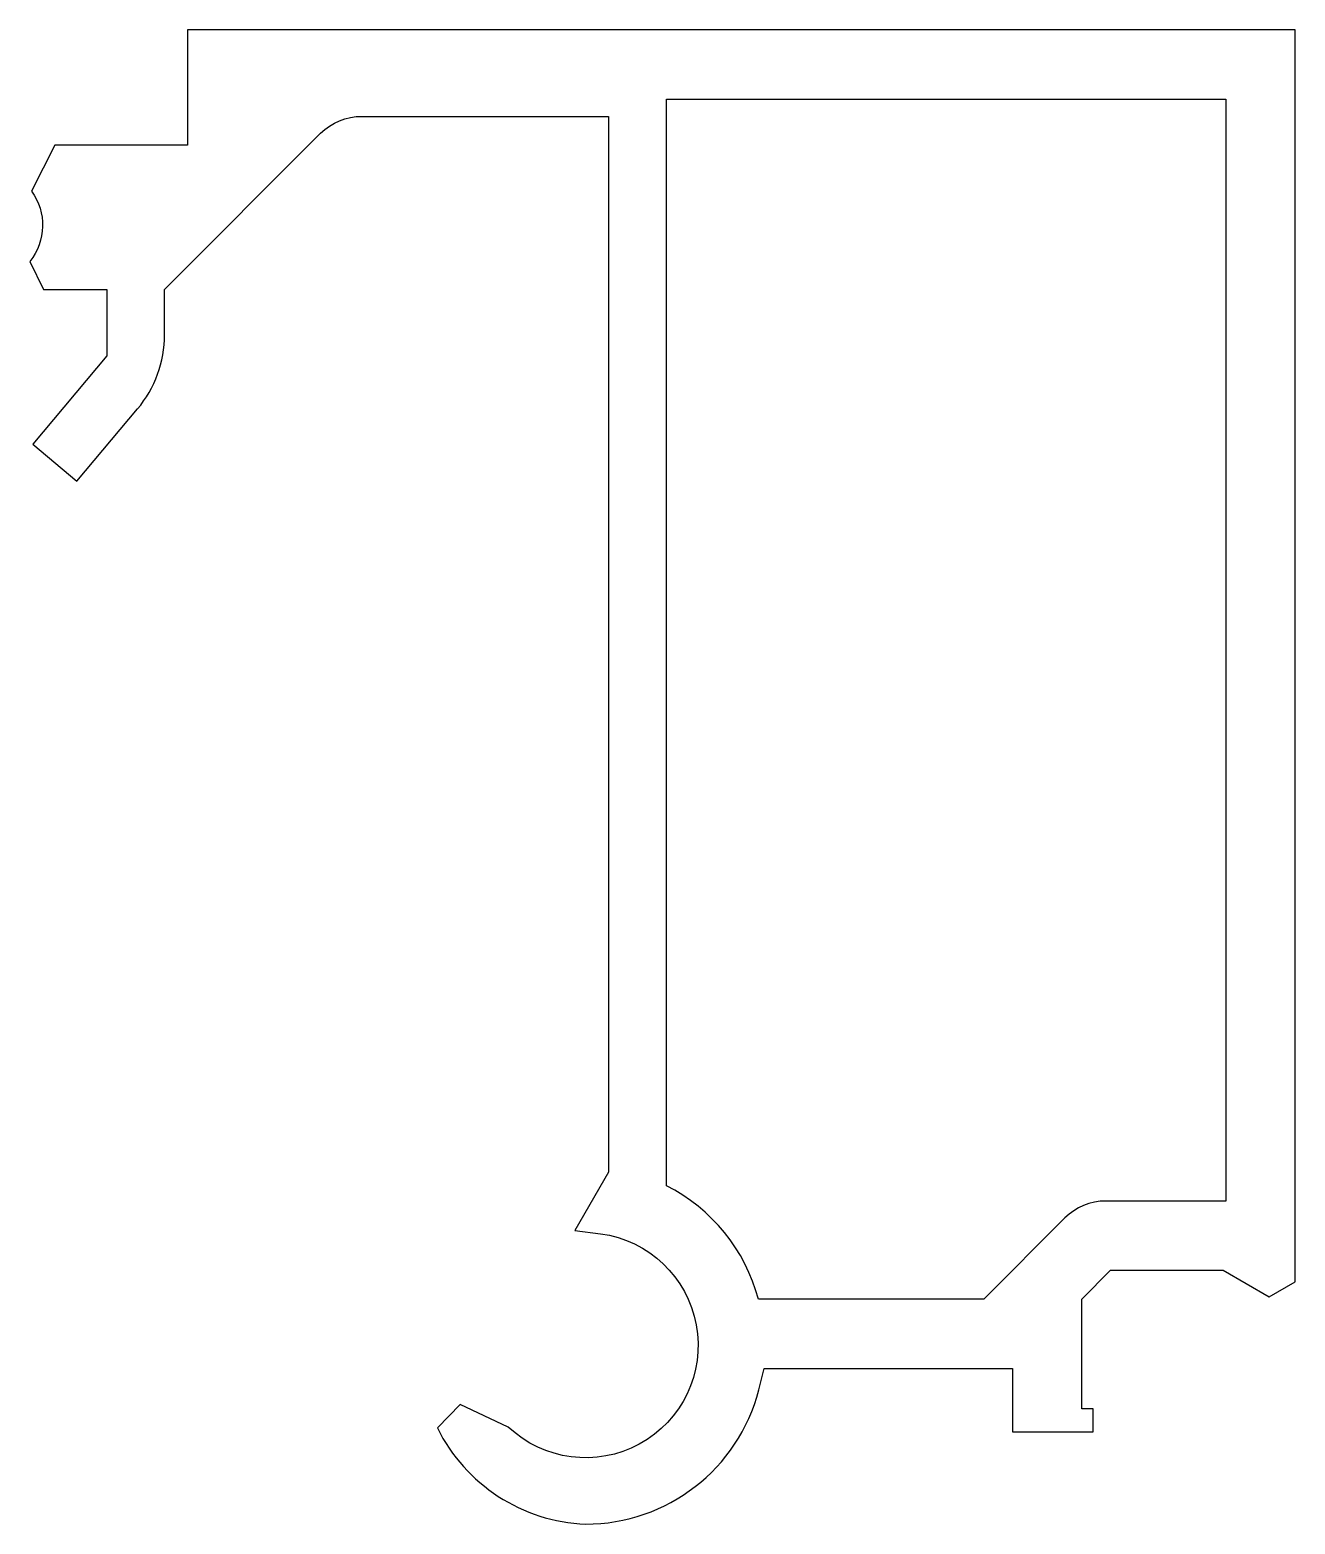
# Model space of a CAD drawing. Header units: millimetres. Extents: x -21.9 to 0, y -3.9 to 22.
import ezdxf

# ---------------------------------------------------------------- set-up
doc = ezdxf.new("R2010")
doc.units = ezdxf.units.MM

msp = doc.modelspace()

# ---------------------------------------------------------------- linework, layer by layer
for points in [[(0, 0.3), (0, 22), (-19.2, 22), (-19.2, 20), (-21.5, 20), (-21.904, 19.205, -0.339409), (-21.934, 17.988), (-21.7, 17.5), (-20.6, 17.5), (-20.6, 16.35), (-21.883, 14.821), (-21.117, 14.179), (-20.068, 15.429, 0.176327), (-19.6, 16.714), (-19.6, 17.5), (-16.893, 20.207, -0.201449), (-16.176, 20.5), (-11.9, 20.5), (-11.9, 2.203), (-12.484, 1.192), (-12.04, 1.133, -1.373176), (-13.64, -2.217), (-14.473, -1.828), (-14.869, -2.233, 0.274409), (-12.3, -3.9, 0.341999), (-9.298, -1.575), (-9.202, -1.2), (-4.9, -1.2), (-4.9, -2.3), (-3.5, -2.3), (-3.5, -1.9), (-3.7, -1.9), (-3.7, 0), (-3.2, 0.5), (-1.246, 0.5), (-0.45, 0.04), (0, 0.3)], [(-3.99, 1.407), (-5.397, 0), (-9.305, 0, 0.213458), (-10.9, 1.966), (-10.9, 20.8), (-1.2, 20.8), (-1.2, 1.7), (-3.283, 1.7, 0.198912), (-3.99, 1.407)]]:
    msp.add_lwpolyline(points, format="xyb", close=True)

doc.saveas('drawing.dxf')
